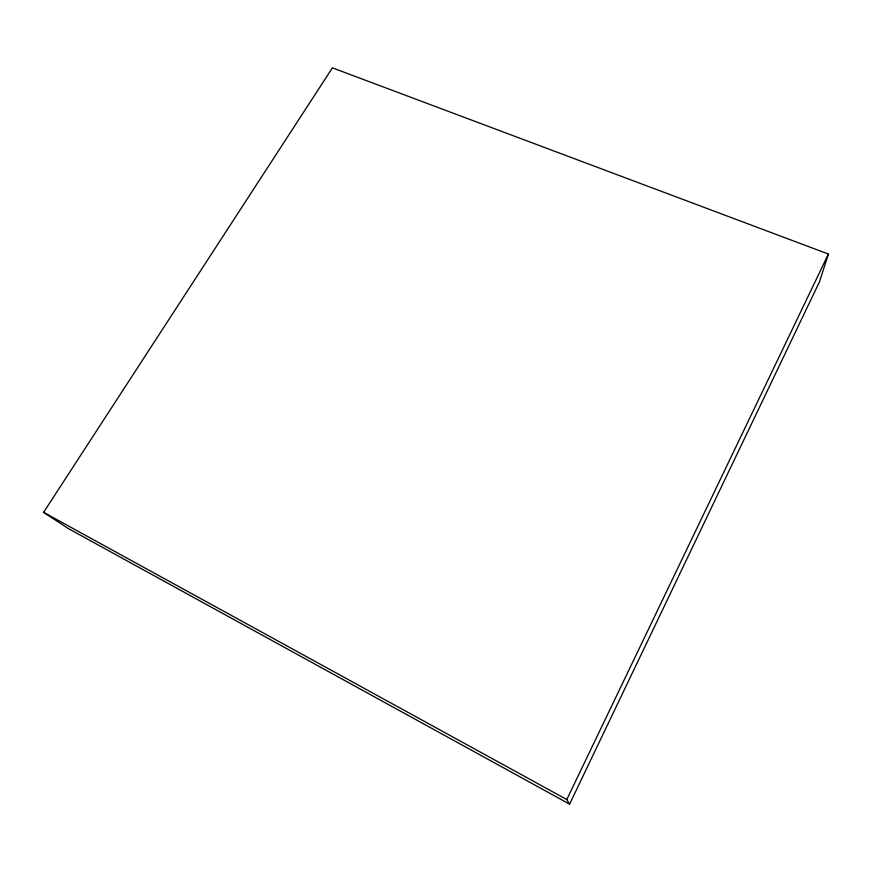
<?xml version="1.0" encoding="UTF-8"?>
<svg xmlns="http://www.w3.org/2000/svg" width="872" height="872" viewBox="0 0 872 872"><rect width="100%" height="100%" fill="white"/><g stroke="black" fill="none" stroke-linecap="round" stroke-linejoin="round"><path stroke-width="1.31" d="M828.4 254.035L819.549 281.667L569.601 804.148L68.43 528.617L43.6 512.344L332.417 67.853L828.4 254.035L566.789 799.548L569.601 804.148M43.6 512.344L566.789 799.548"/></g></svg>
